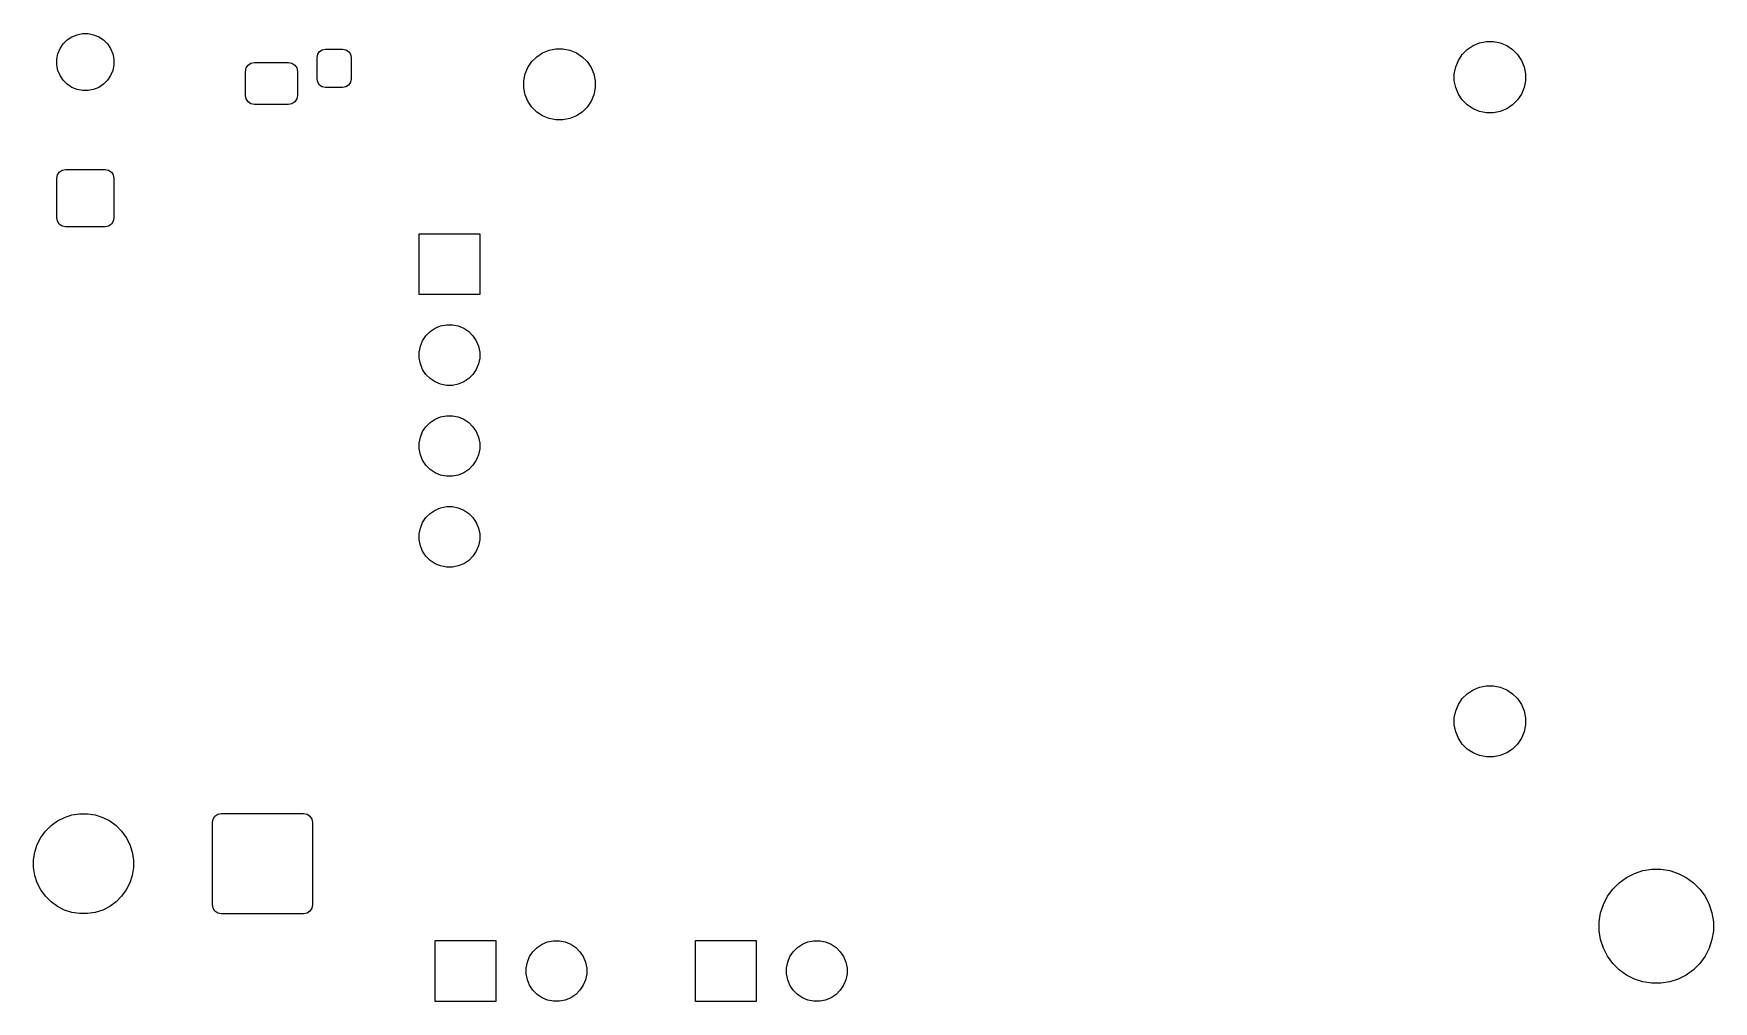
# Model space of a CAD drawing. Extents: x 82.6 to 179.2, y -147.9 to -51.2.
# Drawn here: x 132.15 to 179.1, y -147.85 to -120.81 of the extents above; entities that cross this region are included whole.
import ezdxf

# ---------------------------------------------------------------- set-up
doc = ezdxf.new("R2010")
doc.units = 0
doc.layers.add('BLACK', color=7, linetype='CONTINUOUS')

msp = doc.modelspace()

# ---------------------------------------------------------------- linework, layer by layer
at = {"layer": 'BLACK', "linetype": 'CONTINUOUS'}
for p, q in [((132.894463, -121.225534), (132.981592, -121.095136)), ((132.981592, -121.095136), (133.092485, -120.984243)), ((133.092485, -120.984243), (133.222883, -120.897114)), ((133.222883, -120.897114), (133.367772, -120.837099)), ((133.367772, -120.837099), (133.521586, -120.806503)), ((133.521586, -120.806503), (133.678414, -120.806503)), ((133.678414, -120.806503), (133.832228, -120.837099)), ((133.832228, -120.837099), (133.977117, -120.897114)), ((133.977117, -120.897114), (134.107515, -120.984243)), ((134.107515, -120.984243), (134.218408, -121.095136)), ((134.218408, -121.095136), (134.305537, -121.225534)), ((172.378603, -121.143079), (172.559715, -121.06806)), ((172.559715, -121.06806), (172.751983, -121.029815)), ((172.751983, -121.029815), (172.948017, -121.029815)), ((172.948017, -121.029815), (173.140285, -121.06806)), ((173.140285, -121.06806), (173.321397, -121.143079)), ((132.803852, -121.524237), (132.834448, -121.370423)), ((132.803852, -121.681065), (132.803852, -121.524237)), ((132.834448, -121.370423), (132.894463, -121.225534)), ((134.305537, -121.225534), (134.365552, -121.370423)), ((134.365552, -121.370423), (134.396148, -121.524237)), ((134.396148, -121.524237), (134.396148, -121.681065)), ((140.075, -121.475), (140.093079, -121.384113)), ((140.075, -122.075), (140.075, -121.475)), ((140.093079, -121.384113), (140.144562, -121.307062)), ((140.144562, -121.307062), (140.221613, -121.255579)), ((140.221613, -121.255579), (140.3125, -121.2375)), ((140.3125, -121.2375), (140.7875, -121.2375)), ((140.7875, -121.2375), (140.878387, -121.255579)), ((140.878387, -121.255579), (140.955438, -121.307062)), ((140.955438, -121.307062), (141.006921, -121.384113)), ((141.006921, -121.384113), (141.025, -121.475)), ((141.025, -121.475), (141.025, -122.075)), ((146.07699, -121.590607), (146.215607, -121.45199)), ((146.215607, -121.45199), (146.378603, -121.343079)), ((146.378603, -121.343079), (146.559715, -121.26806)), ((146.559715, -121.26806), (146.751983, -121.229815)), ((146.751983, -121.229815), (146.948017, -121.229815)), ((146.948017, -121.229815), (147.140285, -121.26806)), ((147.140285, -121.26806), (147.321397, -121.343079)), ((147.321397, -121.343079), (147.484393, -121.45199)), ((147.484393, -121.45199), (147.62301, -121.590607)), ((171.89306, -121.734715), (171.968079, -121.553603)), ((171.968079, -121.553603), (172.07699, -121.390607)), ((172.07699, -121.390607), (172.215607, -121.25199)), ((172.215607, -121.25199), (172.378603, -121.143079)), ((173.321397, -121.143079), (173.484393, -121.25199)), ((173.484393, -121.25199), (173.62301, -121.390607)), ((173.62301, -121.390607), (173.731921, -121.553603)), ((173.731921, -121.553603), (173.80694, -121.734715)), ((132.834448, -121.834879), (132.803852, -121.681065)), ((132.894463, -121.979768), (132.834448, -121.834879)), ((132.981592, -122.110166), (132.894463, -121.979768)), ((134.305537, -121.979768), (134.218408, -122.110166)), ((134.365552, -121.834879), (134.305537, -121.979768)), ((134.396148, -121.681065), (134.365552, -121.834879)), ((138.075, -121.8625), (138.09403, -121.766829)), ((138.075, -122.5375), (138.075, -121.8625)), ((138.09403, -121.766829), (138.148223, -121.685723)), ((138.148223, -121.685723), (138.229329, -121.63153)), ((138.229329, -121.63153), (138.325, -121.6125)), ((138.325, -121.6125), (139.275, -121.6125)), ((139.275, -121.6125), (139.370671, -121.63153)), ((139.370671, -121.63153), (139.451777, -121.685723)), ((139.451777, -121.685723), (139.50597, -121.766829)), ((139.50597, -121.766829), (139.525, -121.8625)), ((139.525, -121.8625), (139.525, -122.5375)), ((145.854815, -122.126983), (145.89306, -121.934715)), ((145.89306, -121.934715), (145.968079, -121.753603)), ((145.968079, -121.753603), (146.07699, -121.590607)), ((147.62301, -121.590607), (147.731921, -121.753603)), ((147.731921, -121.753603), (147.80694, -121.934715)), ((147.80694, -121.934715), (147.845185, -122.126983)), ((171.854815, -121.926983), (171.89306, -121.734715)), ((171.854815, -122.123017), (171.854815, -121.926983)), ((173.80694, -121.734715), (173.845185, -121.926983)), ((173.845185, -121.926983), (173.845185, -122.123017)), ((133.092485, -122.221059), (132.981592, -122.110166)), ((133.222883, -122.308188), (133.092485, -122.221059)), ((133.367772, -122.368203), (133.222883, -122.308188)), ((133.521586, -122.398799), (133.367772, -122.368203)), ((133.678414, -122.398799), (133.521586, -122.398799)), ((133.832228, -122.368203), (133.678414, -122.398799)), ((133.977117, -122.308188), (133.832228, -122.368203)), ((134.107515, -122.221059), (133.977117, -122.308188)), ((134.218408, -122.110166), (134.107515, -122.221059)), ((140.093079, -122.165887), (140.075, -122.075)), ((140.144562, -122.242938), (140.093079, -122.165887)), ((140.221613, -122.294421), (140.144562, -122.242938)), ((140.3125, -122.3125), (140.221613, -122.294421)), ((140.7875, -122.3125), (140.3125, -122.3125)), ((140.878387, -122.294421), (140.7875, -122.3125)), ((140.955438, -122.242938), (140.878387, -122.294421)), ((141.006921, -122.165887), (140.955438, -122.242938)), ((141.025, -122.075), (141.006921, -122.165887)), ((145.854815, -122.323017), (145.854815, -122.126983)), ((145.89306, -122.515285), (145.854815, -122.323017)), ((145.968079, -122.696397), (145.89306, -122.515285)), ((147.80694, -122.515285), (147.731921, -122.696397)), ((147.845185, -122.323017), (147.80694, -122.515285)), ((147.845185, -122.126983), (147.845185, -122.323017)), ((171.89306, -122.315285), (171.854815, -122.123017)), ((171.968079, -122.496397), (171.89306, -122.315285)), ((172.07699, -122.659393), (171.968079, -122.496397)), ((173.731921, -122.496397), (173.62301, -122.659393)), ((173.80694, -122.315285), (173.731921, -122.496397)), ((173.845185, -122.123017), (173.80694, -122.315285)), ((138.09403, -122.633171), (138.075, -122.5375)), ((138.148223, -122.714277), (138.09403, -122.633171)), ((138.229329, -122.76847), (138.148223, -122.714277)), ((138.325, -122.7875), (138.229329, -122.76847)), ((139.275, -122.7875), (138.325, -122.7875)), ((139.370671, -122.76847), (139.275, -122.7875)), ((139.451777, -122.714277), (139.370671, -122.76847)), ((139.50597, -122.633171), (139.451777, -122.714277)), ((139.525, -122.5375), (139.50597, -122.633171)), ((146.07699, -122.859393), (145.968079, -122.696397)), ((146.215607, -122.99801), (146.07699, -122.859393)), ((147.62301, -122.859393), (147.484393, -122.99801)), ((147.731921, -122.696397), (147.62301, -122.859393)), ((172.215607, -122.79801), (172.07699, -122.659393)), ((172.378603, -122.906921), (172.215607, -122.79801)), ((172.559715, -122.98194), (172.378603, -122.906921)), ((172.751983, -123.020185), (172.559715, -122.98194)), ((173.140285, -122.98194), (172.948017, -123.020185)), ((173.321397, -122.906921), (173.140285, -122.98194)), ((173.484393, -122.79801), (173.321397, -122.906921)), ((173.62301, -122.659393), (173.484393, -122.79801)), ((146.378603, -123.106921), (146.215607, -122.99801)), ((146.559715, -123.18194), (146.378603, -123.106921)), ((146.751983, -123.220185), (146.559715, -123.18194)), ((146.948017, -123.220185), (146.751983, -123.220185)), ((147.140285, -123.18194), (146.948017, -123.220185)), ((147.321397, -123.106921), (147.140285, -123.18194)), ((147.484393, -122.99801), (147.321397, -123.106921)), ((172.948017, -123.020185), (172.751983, -123.020185)), ((132.8, -124.852651), (132.81903, -124.75698)), ((132.8, -125.952651), (132.8, -124.852651)), ((132.81903, -124.75698), (132.873223, -124.675874)), ((132.873223, -124.675874), (132.954329, -124.621681)), ((132.954329, -124.621681), (133.05, -124.602651)), ((133.05, -124.602651), (134.15, -124.602651)), ((134.15, -124.602651), (134.245671, -124.621681)), ((134.245671, -124.621681), (134.326777, -124.675874)), ((134.326777, -124.675874), (134.38097, -124.75698)), ((134.38097, -124.75698), (134.4, -124.852651)), ((134.4, -124.852651), (134.4, -125.952651)), ((132.81903, -126.048322), (132.8, -125.952651)), ((132.873223, -126.129428), (132.81903, -126.048322)), ((132.954329, -126.183621), (132.873223, -126.129428)), ((133.05, -126.202651), (132.954329, -126.183621)), ((134.15, -126.202651), (133.05, -126.202651)), ((134.245671, -126.183621), (134.15, -126.202651)), ((134.326777, -126.129428), (134.245671, -126.183621)), ((134.38097, -126.048322), (134.326777, -126.129428)), ((134.4, -125.952651), (134.38097, -126.048322)), ((142.925, -128.1), (142.925, -126.4)), ((142.925, -126.4), (144.625, -126.4)), ((144.625, -126.4), (144.625, -128.1)), ((144.625, -128.1), (142.925, -128.1)), ((143.235766, -129.132941), (143.374313, -129.040367)), ((143.374313, -129.040367), (143.528258, -128.976601)), ((143.528258, -128.976601), (143.691685, -128.944093)), ((143.691685, -128.944093), (143.858315, -128.944093)), ((143.858315, -128.944093), (144.021742, -128.976601)), ((144.021742, -128.976601), (144.175687, -129.040367)), ((144.175687, -129.040367), (144.314234, -129.132941)), ((142.929093, -129.706685), (142.961601, -129.543258)), ((142.961601, -129.543258), (143.025367, -129.389313)), ((143.025367, -129.389313), (143.117941, -129.250766)), ((143.117941, -129.250766), (143.235766, -129.132941)), ((144.314234, -129.132941), (144.432059, -129.250766)), ((144.432059, -129.250766), (144.524633, -129.389313)), ((144.524633, -129.389313), (144.588399, -129.543258)), ((144.588399, -129.543258), (144.620907, -129.706685)), ((142.929093, -129.873315), (142.929093, -129.706685)), ((142.961601, -130.036742), (142.929093, -129.873315)), ((144.620907, -129.873315), (144.588399, -130.036742)), ((144.620907, -129.706685), (144.620907, -129.873315)), ((143.025367, -130.190687), (142.961601, -130.036742)), ((143.117941, -130.329234), (143.025367, -130.190687)), ((143.235766, -130.447059), (143.117941, -130.329234)), ((143.374313, -130.539633), (143.235766, -130.447059)), ((144.314234, -130.447059), (144.175687, -130.539633)), ((144.432059, -130.329234), (144.314234, -130.447059)), ((144.524633, -130.190687), (144.432059, -130.329234)), ((144.588399, -130.036742), (144.524633, -130.190687)), ((143.528258, -130.603399), (143.374313, -130.539633)), ((143.691685, -130.635907), (143.528258, -130.603399)), ((143.858315, -130.635907), (143.691685, -130.635907)), ((144.021742, -130.603399), (143.858315, -130.635907)), ((144.175687, -130.539633), (144.021742, -130.603399)), ((143.025367, -131.929313), (143.117941, -131.790766)), ((143.117941, -131.790766), (143.235766, -131.672941)), ((143.235766, -131.672941), (143.374313, -131.580367)), ((143.374313, -131.580367), (143.528258, -131.516601)), ((143.528258, -131.516601), (143.691685, -131.484093)), ((143.691685, -131.484093), (143.858315, -131.484093)), ((143.858315, -131.484093), (144.021742, -131.516601)), ((144.021742, -131.516601), (144.175687, -131.580367)), ((144.175687, -131.580367), (144.314234, -131.672941)), ((144.314234, -131.672941), (144.432059, -131.790766)), ((144.432059, -131.790766), (144.524633, -131.929313)), ((142.929093, -132.246685), (142.961601, -132.083258)), ((142.929093, -132.413315), (142.929093, -132.246685)), ((142.961601, -132.083258), (143.025367, -131.929313)), ((144.524633, -131.929313), (144.588399, -132.083258)), ((144.588399, -132.083258), (144.620907, -132.246685)), ((144.620907, -132.246685), (144.620907, -132.413315)), ((142.961601, -132.576742), (142.929093, -132.413315)), ((143.025367, -132.730687), (142.961601, -132.576742)), ((143.117941, -132.869234), (143.025367, -132.730687)), ((144.524633, -132.730687), (144.432059, -132.869234)), ((144.588399, -132.576742), (144.524633, -132.730687)), ((144.620907, -132.413315), (144.588399, -132.576742)), ((143.235766, -132.987059), (143.117941, -132.869234)), ((143.374313, -133.079633), (143.235766, -132.987059)), ((143.528258, -133.143399), (143.374313, -133.079633)), ((143.691685, -133.175907), (143.528258, -133.143399)), ((143.858315, -133.175907), (143.691685, -133.175907)), ((144.021742, -133.143399), (143.858315, -133.175907)), ((144.175687, -133.079633), (144.021742, -133.143399)), ((144.314234, -132.987059), (144.175687, -133.079633)), ((144.432059, -132.869234), (144.314234, -132.987059)), ((143.117941, -134.330766), (143.235766, -134.212941)), ((143.235766, -134.212941), (143.374313, -134.120367)), ((143.374313, -134.120367), (143.528258, -134.056601)), ((143.528258, -134.056601), (143.691685, -134.024093)), ((143.691685, -134.024093), (143.858315, -134.024093)), ((143.858315, -134.024093), (144.021742, -134.056601)), ((144.021742, -134.056601), (144.175687, -134.120367)), ((144.175687, -134.120367), (144.314234, -134.212941)), ((144.314234, -134.212941), (144.432059, -134.330766)), ((142.929093, -134.786685), (142.961601, -134.623258)), ((142.961601, -134.623258), (143.025367, -134.469313)), ((143.025367, -134.469313), (143.117941, -134.330766)), ((144.432059, -134.330766), (144.524633, -134.469313)), ((144.524633, -134.469313), (144.588399, -134.623258)), ((144.588399, -134.623258), (144.620907, -134.786685)), ((142.929093, -134.953315), (142.929093, -134.786685)), ((142.961601, -135.116742), (142.929093, -134.953315)), ((143.025367, -135.270687), (142.961601, -135.116742)), ((144.588399, -135.116742), (144.524633, -135.270687)), ((144.620907, -134.953315), (144.588399, -135.116742)), ((144.620907, -134.786685), (144.620907, -134.953315)), ((143.117941, -135.409234), (143.025367, -135.270687)), ((143.235766, -135.527059), (143.117941, -135.409234)), ((143.374313, -135.619633), (143.235766, -135.527059)), ((143.528258, -135.683399), (143.374313, -135.619633)), ((144.175687, -135.619633), (144.021742, -135.683399)), ((144.314234, -135.527059), (144.175687, -135.619633)), ((144.432059, -135.409234), (144.314234, -135.527059)), ((144.524633, -135.270687), (144.432059, -135.409234)), ((143.691685, -135.715907), (143.528258, -135.683399)), ((143.858315, -135.715907), (143.691685, -135.715907)), ((144.021742, -135.683399), (143.858315, -135.715907)), ((171.968079, -139.553603), (172.07699, -139.390607)), ((172.07699, -139.390607), (172.215607, -139.25199)), ((172.215607, -139.25199), (172.378603, -139.143079)), ((172.378603, -139.143079), (172.559715, -139.06806)), ((172.559715, -139.06806), (172.751983, -139.029815)), ((172.751983, -139.029815), (172.948017, -139.029815)), ((172.948017, -139.029815), (173.140285, -139.06806)), ((173.140285, -139.06806), (173.321397, -139.143079)), ((173.321397, -139.143079), (173.484393, -139.25199)), ((173.484393, -139.25199), (173.62301, -139.390607)), ((173.62301, -139.390607), (173.731921, -139.553603)), ((171.854815, -139.926983), (171.89306, -139.734715)), ((171.89306, -139.734715), (171.968079, -139.553603)), ((173.731921, -139.553603), (173.80694, -139.734715)), ((173.80694, -139.734715), (173.845185, -139.926983)), ((171.854815, -140.123017), (171.854815, -139.926983)), ((171.89306, -140.315285), (171.854815, -140.123017)), ((171.968079, -140.496397), (171.89306, -140.315285)), ((173.80694, -140.315285), (173.731921, -140.496397)), ((173.845185, -140.123017), (173.80694, -140.315285)), ((173.845185, -139.926983), (173.845185, -140.123017)), ((172.07699, -140.659393), (171.968079, -140.496397)), ((172.215607, -140.79801), (172.07699, -140.659393)), ((172.378603, -140.906921), (172.215607, -140.79801)), ((173.484393, -140.79801), (173.321397, -140.906921)), ((173.62301, -140.659393), (173.484393, -140.79801)), ((173.731921, -140.496397), (173.62301, -140.659393)), ((172.559715, -140.98194), (172.378603, -140.906921)), ((172.751983, -141.020185), (172.559715, -140.98194)), ((172.948017, -141.020185), (172.751983, -141.020185)), ((173.140285, -140.98194), (172.948017, -141.020185)), ((173.321397, -140.906921), (173.140285, -140.98194)), ((133.014243, -142.709069), (133.223176, -142.641182)), ((133.223176, -142.641182), (133.440157, -142.606816)), ((133.440157, -142.606816), (133.659843, -142.606816)), ((133.659843, -142.606816), (133.876824, -142.641182)), ((133.876824, -142.641182), (134.085757, -142.709069)), ((137.16903, -142.75683), (137.223224, -142.675724)), ((137.223224, -142.675724), (137.30433, -142.62153)), ((137.30433, -142.62153), (137.400002, -142.602501)), ((137.400002, -142.602501), (139.699999, -142.6025)), ((139.699999, -142.6025), (139.79567, -142.62153)), ((139.79567, -142.62153), (139.876776, -142.675724)), ((139.876776, -142.675724), (139.93097, -142.75683)), ((132.356304, -143.271002), (132.485432, -143.093273)), ((132.485432, -143.093273), (132.640773, -142.937932)), ((132.640773, -142.937932), (132.818502, -142.808804)), ((132.818502, -142.808804), (133.014243, -142.709069)), ((134.085757, -142.709069), (134.281498, -142.808804)), ((134.281498, -142.808804), (134.459227, -142.937932)), ((134.459227, -142.937932), (134.614568, -143.093273)), ((134.614568, -143.093273), (134.743696, -143.271002)), ((137.15, -142.852501), (137.16903, -142.75683)), ((137.150001, -145.152498), (137.15, -142.852501)), ((139.93097, -142.75683), (139.949999, -142.852502)), ((139.949999, -142.852502), (139.95, -145.152499)), ((132.188682, -143.675676), (132.256569, -143.466743)), ((132.256569, -143.466743), (132.356304, -143.271002)), ((134.743696, -143.271002), (134.843431, -143.466743)), ((134.843431, -143.466743), (134.911318, -143.675676)), ((132.154316, -143.892657), (132.188682, -143.675676)), ((132.154316, -144.112343), (132.154316, -143.892657)), ((134.911318, -143.675676), (134.945684, -143.892657)), ((134.945684, -143.892657), (134.945684, -144.112343)), ((132.188682, -144.329324), (132.154316, -144.112343)), ((132.256569, -144.538257), (132.188682, -144.329324)), ((132.356304, -144.733998), (132.256569, -144.538257)), ((134.843431, -144.538257), (134.743696, -144.733998)), ((134.911318, -144.329324), (134.843431, -144.538257)), ((134.945684, -144.112343), (134.911318, -144.329324)), ((176.28335, -144.710883), (176.460883, -144.53335)), ((176.460883, -144.53335), (176.664002, -144.385776)), ((176.664002, -144.385776), (176.887707, -144.271793)), ((176.887707, -144.271793), (177.126487, -144.194208)), ((177.126487, -144.194208), (177.374465, -144.154932)), ((177.374465, -144.154932), (177.625535, -144.154932)), ((177.625535, -144.154932), (177.873513, -144.194208)), ((177.873513, -144.194208), (178.112293, -144.271793)), ((178.112293, -144.271793), (178.335998, -144.385776)), ((178.335998, -144.385776), (178.539117, -144.53335)), ((178.539117, -144.53335), (178.71665, -144.710883)), ((132.485432, -144.911727), (132.356304, -144.733998)), ((132.640773, -145.067068), (132.485432, -144.911727)), ((134.614568, -144.911727), (134.459227, -145.067068)), ((134.743696, -144.733998), (134.614568, -144.911727)), ((176.021793, -145.137707), (176.135776, -144.914002)), ((176.135776, -144.914002), (176.28335, -144.710883)), ((178.71665, -144.710883), (178.864224, -144.914002)), ((178.864224, -144.914002), (178.978207, -145.137707)), ((132.818502, -145.196196), (132.640773, -145.067068)), ((133.014243, -145.295931), (132.818502, -145.196196)), ((133.223176, -145.363818), (133.014243, -145.295931)), ((133.440157, -145.398184), (133.223176, -145.363818)), ((133.659843, -145.398184), (133.440157, -145.398184)), ((133.876824, -145.363818), (133.659843, -145.398184)), ((134.085757, -145.295931), (133.876824, -145.363818)), ((134.281498, -145.196196), (134.085757, -145.295931)), ((134.459227, -145.067068), (134.281498, -145.196196)), ((137.16903, -145.24817), (137.150001, -145.152498)), ((137.223224, -145.329276), (137.16903, -145.24817)), ((137.30433, -145.38347), (137.223224, -145.329276)), ((137.400001, -145.4025), (137.30433, -145.38347)), ((139.699998, -145.402499), (137.400001, -145.4025)), ((139.79567, -145.38347), (139.699998, -145.402499)), ((139.876776, -145.329276), (139.79567, -145.38347)), ((139.93097, -145.24817), (139.876776, -145.329276)), ((139.95, -145.152499), (139.93097, -145.24817)), ((175.904932, -145.624465), (175.944208, -145.376487)), ((175.944208, -145.376487), (176.021793, -145.137707)), ((178.978207, -145.137707), (179.055792, -145.376487)), ((179.055792, -145.376487), (179.095068, -145.624465)), ((175.904932, -145.875535), (175.904932, -145.624465)), ((175.944208, -146.123513), (175.904932, -145.875535)), ((179.095068, -145.875535), (179.055792, -146.123513)), ((179.095068, -145.624465), (179.095068, -145.875535)), ((143.375, -147.85), (143.375, -146.15)), ((143.375, -146.15), (145.075, -146.15)), ((145.075, -146.15), (145.075, -147.85)), ((146.107941, -146.460766), (146.225766, -146.342941)), ((146.225766, -146.342941), (146.364313, -146.250367)), ((146.364313, -146.250367), (146.518258, -146.186601)), ((146.518258, -146.186601), (146.681685, -146.154093)), ((146.681685, -146.154093), (146.848315, -146.154093)), ((146.848315, -146.154093), (147.011742, -146.186601)), ((147.011742, -146.186601), (147.165687, -146.250367)), ((147.165687, -146.250367), (147.304234, -146.342941)), ((147.304234, -146.342941), (147.422059, -146.460766)), ((150.65, -147.85), (150.65, -146.15)), ((150.65, -146.15), (152.35, -146.15)), ((152.35, -146.15), (152.35, -147.85)), ((153.382941, -146.460766), (153.500766, -146.342941)), ((153.500766, -146.342941), (153.639313, -146.250367)), ((153.639313, -146.250367), (153.793258, -146.186601)), ((153.793258, -146.186601), (153.956685, -146.154093)), ((153.956685, -146.154093), (154.123315, -146.154093)), ((154.123315, -146.154093), (154.286742, -146.186601)), ((154.286742, -146.186601), (154.440687, -146.250367)), ((154.440687, -146.250367), (154.579234, -146.342941)), ((154.579234, -146.342941), (154.697059, -146.460766)), ((176.021793, -146.362293), (175.944208, -146.123513)), ((176.135776, -146.585998), (176.021793, -146.362293)), ((178.978207, -146.362293), (178.864224, -146.585998)), ((179.055792, -146.123513), (178.978207, -146.362293)), ((145.919093, -146.916685), (145.951601, -146.753258)), ((145.919093, -147.083315), (145.919093, -146.916685)), ((145.951601, -146.753258), (146.015367, -146.599313)), ((146.015367, -146.599313), (146.107941, -146.460766)), ((147.422059, -146.460766), (147.514633, -146.599313)), ((147.514633, -146.599313), (147.578399, -146.753258)), ((147.578399, -146.753258), (147.610907, -146.916685)), ((147.610907, -146.916685), (147.610907, -147.083315)), ((153.194093, -146.916685), (153.226601, -146.753258)), ((153.194093, -147.083315), (153.194093, -146.916685)), ((153.226601, -146.753258), (153.290367, -146.599313)), ((153.290367, -146.599313), (153.382941, -146.460766)), ((154.697059, -146.460766), (154.789633, -146.599313)), ((154.789633, -146.599313), (154.853399, -146.753258)), ((154.853399, -146.753258), (154.885907, -146.916685)), ((154.885907, -146.916685), (154.885907, -147.083315)), ((176.28335, -146.789117), (176.135776, -146.585998)), ((176.460883, -146.96665), (176.28335, -146.789117)), ((178.71665, -146.789117), (178.539117, -146.96665)), ((178.864224, -146.585998), (178.71665, -146.789117)), ((145.951601, -147.246742), (145.919093, -147.083315)), ((146.015367, -147.400687), (145.951601, -147.246742)), ((147.578399, -147.246742), (147.514633, -147.400687)), ((147.610907, -147.083315), (147.578399, -147.246742)), ((153.226601, -147.246742), (153.194093, -147.083315)), ((153.290367, -147.400687), (153.226601, -147.246742)), ((154.853399, -147.246742), (154.789633, -147.400687)), ((154.885907, -147.083315), (154.853399, -147.246742)), ((176.664002, -147.114224), (176.460883, -146.96665)), ((176.887707, -147.228207), (176.664002, -147.114224)), ((177.126487, -147.305792), (176.887707, -147.228207)), ((177.374465, -147.345068), (177.126487, -147.305792)), ((177.625535, -147.345068), (177.374465, -147.345068)), ((177.873513, -147.305792), (177.625535, -147.345068)), ((178.112293, -147.228207), (177.873513, -147.305792)), ((178.335998, -147.114224), (178.112293, -147.228207)), ((178.539117, -146.96665), (178.335998, -147.114224)), ((145.075, -147.85), (143.375, -147.85)), ((146.107941, -147.539234), (146.015367, -147.400687)), ((146.225766, -147.657059), (146.107941, -147.539234)), ((146.364313, -147.749633), (146.225766, -147.657059)), ((146.518258, -147.813399), (146.364313, -147.749633)), ((146.681685, -147.845907), (146.518258, -147.813399)), ((146.848315, -147.845907), (146.681685, -147.845907)), ((147.011742, -147.813399), (146.848315, -147.845907)), ((147.165687, -147.749633), (147.011742, -147.813399)), ((147.304234, -147.657059), (147.165687, -147.749633)), ((147.422059, -147.539234), (147.304234, -147.657059)), ((147.514633, -147.400687), (147.422059, -147.539234)), ((152.35, -147.85), (150.65, -147.85)), ((153.382941, -147.539234), (153.290367, -147.400687)), ((153.500766, -147.657059), (153.382941, -147.539234)), ((153.639313, -147.749633), (153.500766, -147.657059)), ((153.793258, -147.813399), (153.639313, -147.749633)), ((153.956685, -147.845907), (153.793258, -147.813399)), ((154.123315, -147.845907), (153.956685, -147.845907)), ((154.286742, -147.813399), (154.123315, -147.845907)), ((154.440687, -147.749633), (154.286742, -147.813399)), ((154.579234, -147.657059), (154.440687, -147.749633)), ((154.697059, -147.539234), (154.579234, -147.657059)), ((154.789633, -147.400687), (154.697059, -147.539234))]:
    msp.add_line(p, q, dxfattribs=at)

doc.saveas('drawing.dxf')
